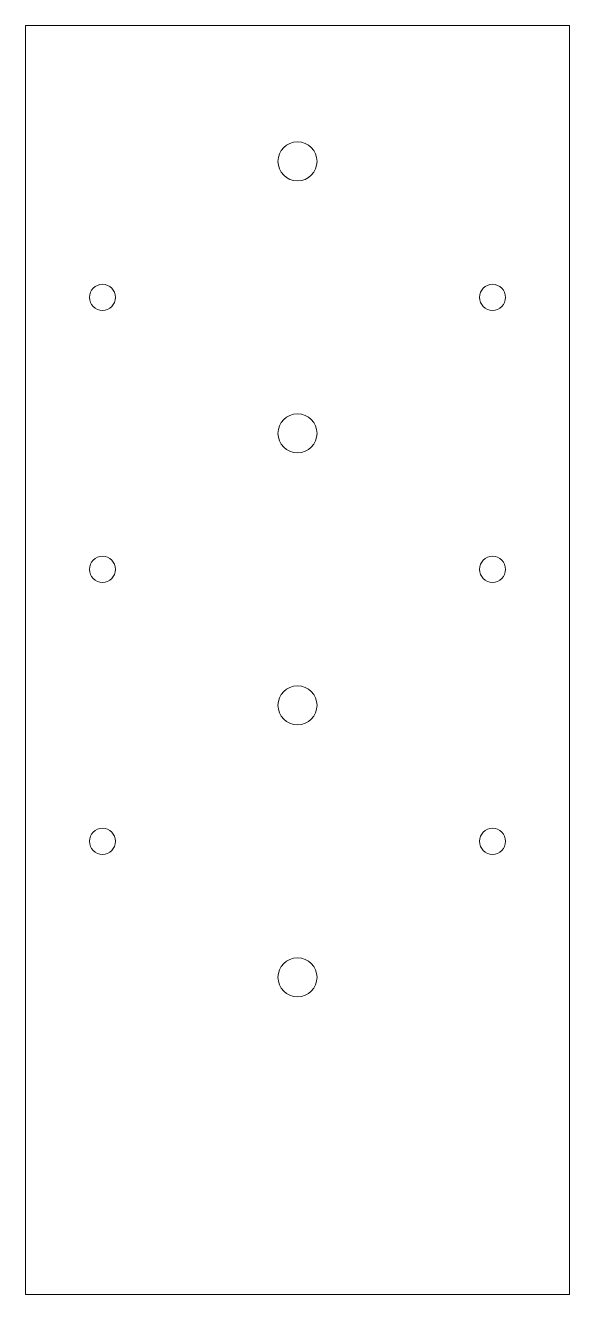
# Model space of a CAD drawing. Header units: inches. Extents: x -1.5 to 1.5, y -3.5 to 3.5.
import ezdxf

# ---------------------------------------------------------------- set-up
doc = ezdxf.new("R2010")
doc.units = ezdxf.units.IN
doc.header["$MEASUREMENT"] = 0

msp = doc.modelspace()

# ---------------------------------------------------------------- linework, layer by layer
at = {"color": 1, "lineweight": 5}
for p, q in [((-1.5, 3.5), (-1.5, -3.5)), ((1.5, 3.5), (-1.5, 3.5)), ((1.5, -3.5), (1.5, 3.5)), ((-1.5, -3.5), (1.5, -3.5))]:
    msp.add_line(p, q, dxfattribs=at)
for centre, radius in [((0, 2.75), 0.1075), ((-1.075, 2), 0.072), ((1.075, 2), 0.072), ((0, 1.25), 0.1075), ((-1.075, 0.5), 0.072), ((1.075, 0.5), 0.072), ((0, -0.25), 0.1075), ((-1.075, -1), 0.072), ((1.075, -1), 0.072), ((0, -1.75), 0.1075)]:
    msp.add_circle(centre, radius, dxfattribs=at)

doc.saveas('drawing.dxf')
